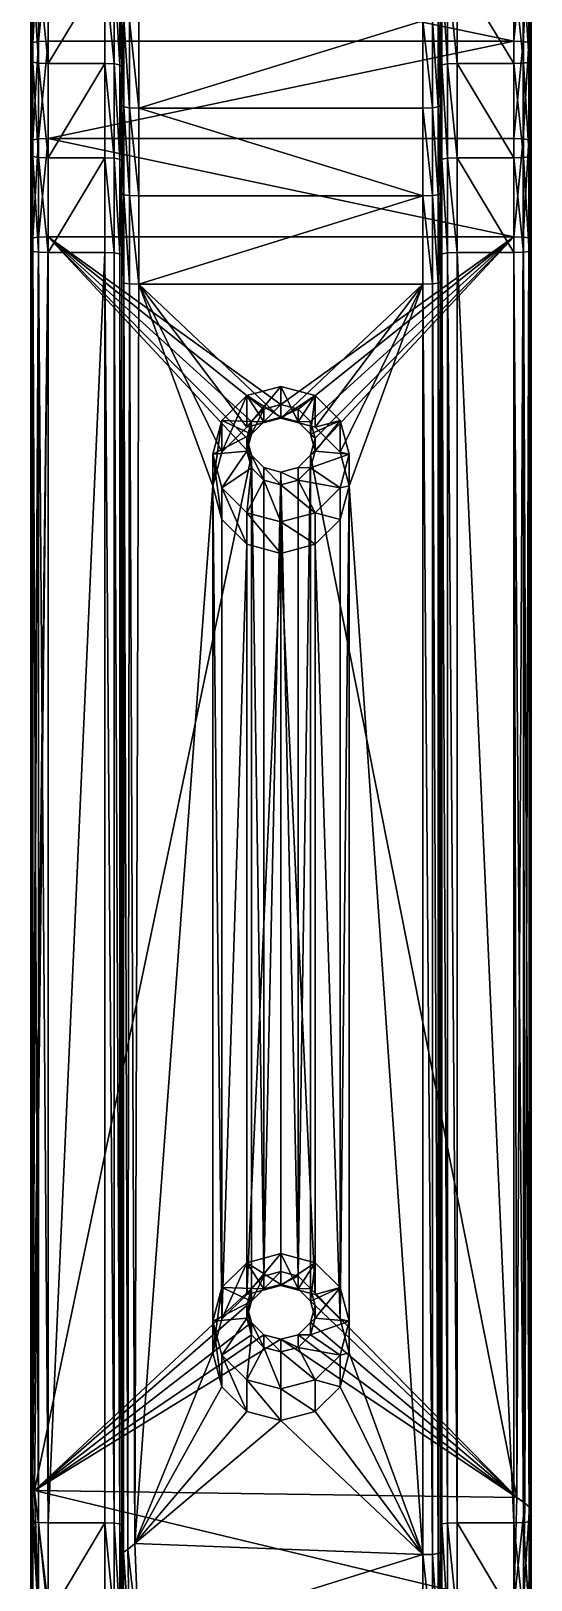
# Model space of a CAD drawing. Header units: metres. Extents: x -565 to 1231, y 366 to 1032.
# Drawn here: x 1186.8 to 1230.9, y 649.2 to 785.4 of the extents above; entities that cross this region are included whole.
import ezdxf

# ---------------------------------------------------------------- set-up
doc = ezdxf.new("R2010")
doc.units = ezdxf.units.M

msp = doc.modelspace()

# ---------------------------------------------------------------- linework, layer by layer
for points in [[(1187.01, 792.91, 352.84), (1186.85, 792.73, 352.03), (1186.85, 784.23, 353.86)], [(1186.85, 784.23, 353.86), (1187.01, 784.4, 354.68), (1187.01, 792.91, 352.84)], [(1187.51, 793.02, 353.33), (1187.01, 792.91, 352.84), (1187.01, 784.4, 354.68)], [(1187.01, 784.4, 354.68), (1187.51, 784.49, 355.17), (1187.51, 793.02, 353.33)], [(1188.34, 793.06, 353.49), (1187.51, 793.02, 353.33), (1187.51, 784.49, 355.17)], [(1187.51, 784.49, 355.17), (1188.34, 784.53, 355.33), (1188.34, 793.06, 353.49)], [(1188.34, 793.06, 353.49), (1188.34, 784.53, 355.33), (1229.34, 784.53, 355.33)], [(1188.34, 793.06, 353.49), (1229.34, 784.53, 355.33), (1229.34, 793.06, 353.49)], [(1230.17, 793.02, 353.33), (1229.34, 793.06, 353.49), (1229.34, 784.53, 355.33)], [(1229.34, 784.53, 355.33), (1230.17, 784.49, 355.17), (1230.17, 793.02, 353.33)], [(1230.67, 792.91, 352.84), (1230.17, 793.02, 353.33), (1230.17, 784.49, 355.17)], [(1230.17, 784.49, 355.17), (1230.67, 784.4, 354.68), (1230.67, 792.91, 352.84)], [(1230.83, 792.73, 352.03), (1230.67, 792.91, 352.84), (1230.67, 784.4, 354.68)], [(1186.85, 792.73, 352.03), (1186.83, 791.13, 345.21), (1186.83, 782.86, 347)], [(1186.85, 784.23, 353.86), (1186.85, 792.73, 352.03), (1186.83, 782.86, 347)], [(1230.67, 784.4, 354.68), (1230.83, 784.23, 353.86), (1230.83, 792.73, 352.03)], [(1230.85, 782.86, 347), (1230.85, 791.13, 345.21), (1230.83, 792.73, 352.03)], [(1230.85, 782.86, 347), (1230.83, 792.73, 352.03), (1230.83, 784.23, 353.86)], [(1187, 782.69, 346.18), (1186.83, 782.86, 347), (1186.83, 791.13, 345.21)], [(1186.83, 791.13, 345.21), (1187, 790.95, 344.4), (1187, 782.69, 346.18)], [(1187.51, 782.59, 345.69), (1187, 782.69, 346.18), (1187, 790.95, 344.4)], [(1187, 790.95, 344.4), (1187.51, 790.84, 343.91), (1187.51, 782.59, 345.69)], [(1188.34, 782.56, 345.53), (1187.51, 782.59, 345.69), (1187.51, 790.84, 343.91)], [(1187.51, 790.84, 343.91), (1188.34, 790.81, 343.75), (1188.34, 782.56, 345.53)], [(1188.34, 782.56, 345.53), (1188.34, 790.81, 343.75), (1193.34, 790.81, 343.75)], [(1188.34, 782.56, 345.53), (1193.34, 790.81, 343.75), (1193.34, 782.56, 345.53)], [(1193.34, 790.81, 343.75), (1194.17, 790.77, 343.59), (1194.17, 782.53, 345.36)], [(1194.17, 782.53, 345.36), (1193.34, 782.56, 345.53), (1193.34, 790.81, 343.75)], [(1194.17, 790.77, 343.59), (1194.67, 790.66, 343.1), (1194.67, 782.43, 344.87)], [(1194.67, 782.43, 344.87), (1194.17, 782.53, 345.36), (1194.17, 790.77, 343.59)], [(1194.67, 790.66, 343.1), (1194.84, 790.48, 342.29), (1194.84, 782.27, 344.06)], [(1194.84, 782.27, 344.06), (1194.67, 782.43, 344.87), (1194.67, 790.66, 343.1)], [(1222.84, 790.48, 342.29), (1223.01, 790.66, 343.1), (1223.01, 782.43, 344.87)], [(1222.84, 790.48, 342.29), (1222.84, 782.27, 344.06), (1222.84, 778.93, 327.39)], [(1222.84, 790.48, 342.29), (1222.84, 778.93, 327.39), (1222.84, 786.64, 325.73)], [(1223.01, 782.43, 344.87), (1222.84, 782.27, 344.06), (1222.84, 790.48, 342.29)], [(1223.01, 790.66, 343.1), (1223.51, 790.77, 343.59), (1223.51, 782.53, 345.36)], [(1223.51, 782.53, 345.36), (1223.01, 782.43, 344.87), (1223.01, 790.66, 343.1)], [(1223.51, 790.77, 343.59), (1224.34, 790.81, 343.75), (1224.34, 782.56, 345.53)], [(1224.34, 782.56, 345.53), (1223.51, 782.53, 345.36), (1223.51, 790.77, 343.59)], [(1224.34, 790.81, 343.75), (1229.34, 790.81, 343.75), (1229.34, 782.56, 345.53)], [(1224.34, 790.81, 343.75), (1229.34, 782.56, 345.53), (1224.34, 782.56, 345.53)], [(1229.34, 790.81, 343.75), (1230.18, 790.84, 343.91), (1230.18, 782.59, 345.69)], [(1230.18, 782.59, 345.69), (1229.34, 782.56, 345.53), (1229.34, 790.81, 343.75)], [(1230.18, 790.84, 343.91), (1230.68, 790.95, 344.4), (1230.68, 782.69, 346.18)], [(1230.68, 782.69, 346.18), (1230.18, 782.59, 345.69), (1230.18, 790.84, 343.91)], [(1230.68, 790.95, 344.4), (1230.85, 791.13, 345.21), (1230.85, 782.86, 347)], [(1230.85, 782.86, 347), (1230.68, 782.69, 346.18), (1230.68, 790.95, 344.4)], [(1194.84, 786.64, 325.73), (1195.01, 786.45, 324.91), (1195.01, 778.76, 326.57)], [(1195.01, 778.76, 326.57), (1194.84, 778.93, 327.39), (1194.84, 786.64, 325.73)], [(1195.01, 786.45, 324.91), (1195.51, 786.35, 324.43), (1195.51, 778.66, 326.08)], [(1195.51, 778.66, 326.08), (1195.01, 778.76, 326.57), (1195.01, 786.45, 324.91)], [(1195.51, 786.35, 324.43), (1196.34, 786.31, 324.26), (1196.34, 778.63, 325.92)], [(1196.34, 778.63, 325.92), (1195.51, 778.66, 326.08), (1195.51, 786.35, 324.43)], [(1196.34, 778.63, 325.92), (1196.34, 786.31, 324.26), (1221.34, 786.31, 324.26)], [(1196.34, 778.63, 325.92), (1221.34, 786.31, 324.26), (1221.34, 778.63, 325.92)], [(1221.34, 786.31, 324.26), (1222.17, 786.35, 324.43), (1222.17, 778.66, 326.08)], [(1222.17, 778.66, 326.08), (1221.34, 778.63, 325.92), (1221.34, 786.31, 324.26)], [(1222.17, 786.35, 324.43), (1222.67, 786.45, 324.91), (1222.67, 778.76, 326.57)], [(1222.67, 778.76, 326.57), (1222.17, 778.66, 326.08), (1222.17, 786.35, 324.43)], [(1222.67, 786.45, 324.91), (1222.84, 786.64, 325.73), (1222.84, 778.93, 327.39)], [(1222.84, 778.93, 327.39), (1222.67, 778.76, 326.57), (1222.67, 786.45, 324.91)], [(1186.85, 784.23, 353.86), (1186.83, 782.86, 347), (1186.83, 774.52, 348.54)], [(1186.85, 775.69, 355.44), (1186.85, 784.23, 353.86), (1186.83, 774.52, 348.54)], [(1187.01, 784.4, 354.68), (1186.85, 784.23, 353.86), (1186.85, 775.69, 355.44)], [(1186.85, 775.69, 355.44), (1187.01, 775.84, 356.27), (1187.01, 784.4, 354.68)], [(1187.51, 784.49, 355.17), (1187.01, 784.4, 354.68), (1187.01, 775.84, 356.27)], [(1187.01, 775.84, 356.27), (1187.51, 775.92, 356.76), (1187.51, 784.49, 355.17)], [(1188.34, 784.53, 355.33), (1187.51, 784.49, 355.17), (1187.51, 775.92, 356.76)], [(1187.51, 775.92, 356.76), (1188.34, 775.95, 356.92), (1188.34, 784.53, 355.33)], [(1188.34, 775.95, 356.92), (1229.34, 775.95, 356.92), (1229.34, 784.53, 355.33)], [(1188.34, 784.53, 355.33), (1188.34, 775.95, 356.92), (1229.34, 784.53, 355.33)], [(1230.17, 784.49, 355.17), (1229.34, 784.53, 355.33), (1229.34, 775.95, 356.92)], [(1229.34, 775.95, 356.92), (1230.17, 775.92, 356.76), (1230.17, 784.49, 355.17)], [(1230.67, 784.4, 354.68), (1230.17, 784.49, 355.17), (1230.17, 775.92, 356.76)], [(1230.17, 775.92, 356.76), (1230.67, 775.84, 356.27), (1230.67, 784.4, 354.68)], [(1230.83, 784.23, 353.86), (1230.67, 784.4, 354.68), (1230.67, 775.84, 356.27)], [(1230.67, 775.84, 356.27), (1230.83, 775.69, 355.44), (1230.83, 784.23, 353.86)], [(1230.85, 774.52, 348.54), (1230.85, 782.86, 347), (1230.83, 784.23, 353.86)], [(1230.85, 774.52, 348.54), (1230.83, 784.23, 353.86), (1230.83, 775.69, 355.44)], [(1187, 774.38, 347.72), (1186.83, 774.52, 348.54), (1186.83, 782.86, 347)], [(1186.83, 782.86, 347), (1187, 782.69, 346.18), (1187, 774.38, 347.72)], [(1187.51, 774.3, 347.23), (1187, 774.38, 347.72), (1187, 782.69, 346.18)], [(1187, 782.69, 346.18), (1187.51, 782.59, 345.69), (1187.51, 774.3, 347.23)], [(1188.34, 774.27, 347.07), (1187.51, 774.3, 347.23), (1187.51, 782.59, 345.69)], [(1187.51, 782.59, 345.69), (1188.34, 782.56, 345.53), (1188.34, 774.27, 347.07)], [(1188.34, 774.27, 347.07), (1188.34, 782.56, 345.53), (1193.34, 782.56, 345.53)], [(1188.34, 774.27, 347.07), (1193.34, 782.56, 345.53), (1193.34, 774.27, 347.07)], [(1193.34, 782.56, 345.53), (1194.17, 782.53, 345.36), (1194.17, 774.24, 346.9)], [(1194.17, 774.24, 346.9), (1193.34, 774.27, 347.07), (1193.34, 782.56, 345.53)], [(1194.17, 782.53, 345.36), (1194.67, 782.43, 344.87), (1194.67, 774.16, 346.41)], [(1194.67, 774.16, 346.41), (1194.17, 774.24, 346.9), (1194.17, 782.53, 345.36)], [(1194.67, 782.43, 344.87), (1194.84, 782.27, 344.06), (1194.84, 774.02, 345.59)], [(1194.84, 774.02, 345.59), (1194.67, 774.16, 346.41), (1194.67, 782.43, 344.87)], [(1222.84, 782.27, 344.06), (1223.01, 782.43, 344.87), (1223.01, 774.16, 346.41)], [(1222.84, 782.27, 344.06), (1222.84, 774.02, 345.59), (1222.84, 771.16, 328.83)], [(1222.84, 782.27, 344.06), (1222.84, 771.16, 328.83), (1222.84, 778.93, 327.39)], [(1223.01, 774.16, 346.41), (1222.84, 774.02, 345.59), (1222.84, 782.27, 344.06)], [(1223.01, 782.43, 344.87), (1223.51, 782.53, 345.36), (1223.51, 774.24, 346.9)], [(1223.51, 774.24, 346.9), (1223.01, 774.16, 346.41), (1223.01, 782.43, 344.87)], [(1223.51, 782.53, 345.36), (1224.34, 782.56, 345.53), (1224.34, 774.27, 347.07)], [(1224.34, 774.27, 347.07), (1223.51, 774.24, 346.9), (1223.51, 782.53, 345.36)], [(1229.34, 774.27, 347.07), (1224.34, 774.27, 347.07), (1224.34, 782.56, 345.53)], [(1229.34, 782.56, 345.53), (1229.34, 774.27, 347.07), (1224.34, 782.56, 345.53)], [(1229.34, 782.56, 345.53), (1230.18, 782.59, 345.69), (1230.18, 774.3, 347.23)], [(1230.18, 774.3, 347.23), (1229.34, 774.27, 347.07), (1229.34, 782.56, 345.53)], [(1230.18, 782.59, 345.69), (1230.68, 782.69, 346.18), (1230.68, 774.38, 347.72)], [(1230.68, 774.38, 347.72), (1230.18, 774.3, 347.23), (1230.18, 782.59, 345.69)], [(1230.68, 782.69, 346.18), (1230.85, 782.86, 347), (1230.85, 774.52, 348.54)], [(1230.85, 774.52, 348.54), (1230.68, 774.38, 347.72), (1230.68, 782.69, 346.18)], [(1194.84, 778.93, 327.39), (1195.01, 778.76, 326.57), (1195.01, 771.02, 328.01)], [(1195.01, 771.02, 328.01), (1194.84, 771.16, 328.83), (1194.84, 778.93, 327.39)], [(1195.01, 778.76, 326.57), (1195.51, 778.66, 326.08), (1195.51, 770.94, 327.51)], [(1195.51, 770.94, 327.51), (1195.01, 771.02, 328.01), (1195.01, 778.76, 326.57)], [(1195.51, 778.66, 326.08), (1196.34, 778.63, 325.92), (1196.34, 770.91, 327.35)], [(1196.34, 770.91, 327.35), (1195.51, 770.94, 327.51), (1195.51, 778.66, 326.08)], [(1196.34, 778.63, 325.92), (1221.34, 778.63, 325.92), (1221.34, 770.91, 327.35)], [(1196.34, 770.91, 327.35), (1196.34, 778.63, 325.92), (1221.34, 770.91, 327.35)], [(1221.34, 778.63, 325.92), (1222.17, 778.66, 326.08), (1222.17, 770.94, 327.51)], [(1222.17, 770.94, 327.51), (1221.34, 770.91, 327.35), (1221.34, 778.63, 325.92)], [(1222.17, 778.66, 326.08), (1222.67, 778.76, 326.57), (1222.67, 771.02, 328.01)], [(1222.67, 771.02, 328.01), (1222.17, 770.94, 327.51), (1222.17, 778.66, 326.08)], [(1222.67, 778.76, 326.57), (1222.84, 778.93, 327.39), (1222.84, 771.16, 328.83)], [(1222.84, 771.16, 328.83), (1222.67, 771.02, 328.01), (1222.67, 778.76, 326.57)], [(1186.85, 775.69, 355.44), (1186.83, 774.52, 348.54), (1186.83, 766.15, 349.84)], [(1186.85, 767.1, 356.78), (1186.85, 775.69, 355.44), (1186.83, 766.15, 349.84)], [(1187.01, 775.84, 356.27), (1186.85, 775.69, 355.44), (1186.85, 767.1, 356.78)], [(1186.85, 767.1, 356.78), (1187.01, 767.23, 357.6), (1187.01, 775.84, 356.27)], [(1187.51, 775.92, 356.76), (1187.01, 775.84, 356.27), (1187.01, 767.23, 357.6)], [(1187.01, 767.23, 357.6), (1187.51, 767.3, 358.1), (1187.51, 775.92, 356.76)], [(1188.34, 775.95, 356.92), (1187.51, 775.92, 356.76), (1187.51, 767.3, 358.1)], [(1187.51, 767.3, 358.1), (1188.34, 767.32, 358.26), (1188.34, 775.95, 356.92)], [(1188.34, 775.95, 356.92), (1188.34, 767.32, 358.26), (1229.34, 767.32, 358.26)], [(1188.34, 775.95, 356.92), (1229.34, 767.32, 358.26), (1229.34, 775.95, 356.92)], [(1230.17, 775.92, 356.76), (1229.34, 775.95, 356.92), (1229.34, 767.32, 358.26)], [(1229.34, 767.32, 358.26), (1230.17, 767.3, 358.1), (1230.17, 775.92, 356.76)], [(1230.67, 775.84, 356.27), (1230.17, 775.92, 356.76), (1230.17, 767.3, 358.1)], [(1230.17, 767.3, 358.1), (1230.67, 767.23, 357.6), (1230.67, 775.84, 356.27)], [(1230.83, 775.69, 355.44), (1230.67, 775.84, 356.27), (1230.67, 767.23, 357.6)], [(1230.67, 767.23, 357.6), (1230.83, 767.1, 356.78), (1230.83, 775.69, 355.44)], [(1230.85, 766.15, 349.84), (1230.85, 774.52, 348.54), (1230.83, 775.69, 355.44)], [(1230.85, 766.15, 349.84), (1230.83, 775.69, 355.44), (1230.83, 767.1, 356.78)], [(1187, 766.03, 349.02), (1186.83, 766.15, 349.84), (1186.83, 774.52, 348.54)], [(1186.83, 774.52, 348.54), (1187, 774.38, 347.72), (1187, 766.03, 349.02)], [(1187.51, 765.96, 348.53), (1187, 766.03, 349.02), (1187, 774.38, 347.72)], [(1187, 774.38, 347.72), (1187.51, 774.3, 347.23), (1187.51, 765.96, 348.53)], [(1188.34, 765.93, 348.36), (1187.51, 765.96, 348.53), (1187.51, 774.3, 347.23)], [(1187.51, 774.3, 347.23), (1188.34, 774.27, 347.07), (1188.34, 765.93, 348.36)], [(1188.34, 765.93, 348.36), (1188.34, 774.27, 347.07), (1193.34, 774.27, 347.07)], [(1188.34, 765.93, 348.36), (1193.34, 774.27, 347.07), (1193.34, 765.93, 348.36)], [(1193.34, 774.27, 347.07), (1194.17, 774.24, 346.9), (1194.17, 765.91, 348.2)], [(1194.17, 765.91, 348.2), (1193.34, 765.93, 348.36), (1193.34, 774.27, 347.07)], [(1194.17, 774.24, 346.9), (1194.67, 774.16, 346.41), (1194.67, 765.83, 347.7)], [(1194.67, 765.83, 347.7), (1194.17, 765.91, 348.2), (1194.17, 774.24, 346.9)], [(1194.67, 774.16, 346.41), (1194.84, 774.02, 345.59), (1194.84, 765.71, 346.88)], [(1194.84, 765.71, 346.88), (1194.67, 765.83, 347.7), (1194.67, 774.16, 346.41)], [(1222.84, 774.02, 345.59), (1223.01, 774.16, 346.41), (1223.01, 765.83, 347.7)], [(1222.84, 774.02, 345.59), (1222.84, 765.71, 346.88), (1222.84, 763.37, 330.04)], [(1222.84, 774.02, 345.59), (1222.84, 763.37, 330.04), (1222.84, 771.16, 328.83)], [(1223.01, 765.83, 347.7), (1222.84, 765.71, 346.88), (1222.84, 774.02, 345.59)], [(1223.01, 774.16, 346.41), (1223.51, 774.24, 346.9), (1223.51, 765.91, 348.2)], [(1223.51, 765.91, 348.2), (1223.01, 765.83, 347.7), (1223.01, 774.16, 346.41)], [(1223.51, 774.24, 346.9), (1224.34, 774.27, 347.07), (1224.34, 765.93, 348.36)], [(1224.34, 765.93, 348.36), (1223.51, 765.91, 348.2), (1223.51, 774.24, 346.9)], [(1229.34, 765.93, 348.36), (1224.34, 765.93, 348.36), (1224.34, 774.27, 347.07)], [(1229.34, 774.27, 347.07), (1229.34, 765.93, 348.36), (1224.34, 774.27, 347.07)], [(1229.34, 774.27, 347.07), (1230.18, 774.3, 347.23), (1230.18, 765.96, 348.53)], [(1230.18, 765.96, 348.53), (1229.34, 765.93, 348.36), (1229.34, 774.27, 347.07)], [(1230.18, 774.3, 347.23), (1230.68, 774.38, 347.72), (1230.68, 766.03, 349.02)], [(1230.68, 766.03, 349.02), (1230.18, 765.96, 348.53), (1230.18, 774.3, 347.23)], [(1230.68, 774.38, 347.72), (1230.85, 774.52, 348.54), (1230.85, 766.15, 349.84)], [(1230.85, 766.15, 349.84), (1230.68, 766.03, 349.02), (1230.68, 774.38, 347.72)], [(1194.84, 771.16, 328.83), (1195.01, 771.02, 328.01), (1195.01, 763.25, 329.21)], [(1195.01, 763.25, 329.21), (1194.84, 763.37, 330.04), (1194.84, 771.16, 328.83)], [(1195.01, 771.02, 328.01), (1195.51, 770.94, 327.51), (1195.51, 763.17, 328.72)], [(1195.51, 763.17, 328.72), (1195.01, 763.25, 329.21), (1195.01, 771.02, 328.01)], [(1222.17, 770.94, 327.51), (1222.67, 771.02, 328.01), (1222.67, 763.25, 329.21)], [(1222.67, 771.02, 328.01), (1222.84, 771.16, 328.83), (1222.84, 763.37, 330.04)], [(1222.84, 763.37, 330.04), (1222.67, 763.25, 329.21), (1222.67, 771.02, 328.01)], [(1195.51, 770.94, 327.51), (1196.34, 770.91, 327.35), (1196.34, 763.15, 328.56)], [(1196.34, 763.15, 328.56), (1195.51, 763.17, 328.72), (1195.51, 770.94, 327.51)], [(1196.34, 763.15, 328.56), (1196.34, 770.91, 327.35), (1221.34, 770.91, 327.35)], [(1196.34, 763.15, 328.56), (1221.34, 770.91, 327.35), (1221.34, 763.15, 328.56)], [(1221.34, 770.91, 327.35), (1222.17, 770.94, 327.51), (1222.17, 763.17, 328.72)], [(1222.17, 763.17, 328.72), (1221.34, 763.15, 328.56), (1221.34, 770.91, 327.35)], [(1222.67, 763.25, 329.21), (1222.17, 763.17, 328.72), (1222.17, 770.94, 327.51)], [(1186.85, 767.1, 356.78), (1186.83, 766.15, 349.84), (1186.83, 654.42, 365.55)], [(1186.85, 655.42, 372.48), (1186.85, 767.1, 356.78), (1186.83, 654.42, 365.55)], [(1187.01, 767.23, 357.6), (1186.85, 767.1, 356.78), (1186.85, 655.42, 372.48)], [(1186.85, 655.42, 372.48), (1186.88, 655.69, 373.28), (1187.01, 767.23, 357.6)], [(1187.51, 767.3, 358.1), (1187.01, 767.23, 357.6), (1186.88, 655.69, 373.28)], [(1186.88, 655.69, 373.28), (1186.98, 656.24, 373.71), (1187.51, 767.3, 358.1)], [(1188.34, 767.32, 358.26), (1187.51, 767.3, 358.1), (1186.98, 656.24, 373.71)], [(1186.98, 656.24, 373.71), (1187.15, 657.07, 373.76), (1188.34, 767.32, 358.26)], [(1188.34, 767.32, 358.26), (1187.15, 657.07, 373.76), (1206.24, 748.11, 360.96)], [(1188.34, 767.32, 358.26), (1206.24, 748.11, 360.96), (1205.84, 749.6, 360.75)], [(1188.34, 767.32, 358.26), (1205.84, 749.6, 360.75), (1206.24, 751.08, 360.55)], [(1188.34, 767.32, 358.26), (1206.24, 751.08, 360.55), (1207.34, 752.17, 360.39)], [(1188.34, 767.32, 358.26), (1207.34, 752.17, 360.39), (1208.84, 752.57, 360.34)], [(1188.34, 767.32, 358.26), (1208.84, 752.57, 360.34), (1229.34, 767.32, 358.26)], [(1208.84, 752.57, 360.34), (1210.34, 752.17, 360.39), (1229.34, 767.32, 358.26)], [(1210.34, 752.17, 360.39), (1211.44, 751.08, 360.55), (1229.34, 767.32, 358.26)], [(1211.44, 748.11, 360.96), (1229.6, 656.45, 373.85), (1229.34, 767.32, 358.26)], [(1211.84, 749.6, 360.75), (1211.44, 748.11, 360.96), (1229.34, 767.32, 358.26)], [(1211.44, 751.08, 360.55), (1211.84, 749.6, 360.75), (1229.34, 767.32, 358.26)], [(1230.17, 767.3, 358.1), (1229.34, 767.32, 358.26), (1229.6, 656.45, 373.85)], [(1229.6, 656.45, 373.85), (1230.29, 655.97, 373.75), (1230.17, 767.3, 358.1)], [(1230.67, 767.23, 357.6), (1230.17, 767.3, 358.1), (1230.29, 655.97, 373.75)], [(1230.29, 655.97, 373.75), (1230.7, 655.62, 373.29), (1230.67, 767.23, 357.6)], [(1230.83, 767.1, 356.78), (1230.67, 767.23, 357.6), (1230.7, 655.62, 373.29)], [(1230.7, 655.62, 373.29), (1230.83, 655.42, 372.48), (1230.83, 767.1, 356.78)], [(1230.85, 654.42, 365.55), (1230.85, 766.15, 349.84), (1230.83, 767.1, 356.78)], [(1230.85, 654.42, 365.55), (1230.83, 767.1, 356.78), (1230.83, 655.42, 372.48)], [(1187, 654.31, 364.72), (1186.83, 654.42, 365.55), (1186.83, 766.15, 349.84)], [(1186.83, 766.15, 349.84), (1187, 766.03, 349.02), (1187, 654.31, 364.72)], [(1187.51, 654.25, 364.22), (1187, 654.31, 364.72), (1187, 766.03, 349.02)], [(1187, 766.03, 349.02), (1187.51, 765.96, 348.53), (1187.51, 654.25, 364.22)], [(1188.34, 654.23, 364.06), (1187.51, 654.25, 364.22), (1187.51, 765.96, 348.53)], [(1187.51, 765.96, 348.53), (1188.34, 765.93, 348.36), (1188.34, 654.23, 364.06)], [(1188.34, 654.23, 364.06), (1188.34, 765.93, 348.36), (1193.34, 765.93, 348.36)], [(1188.34, 654.23, 364.06), (1193.34, 765.93, 348.36), (1193.34, 654.23, 364.06)], [(1193.34, 765.93, 348.36), (1194.17, 765.91, 348.2), (1194.17, 654.2, 363.89)], [(1194.17, 654.2, 363.89), (1193.34, 654.23, 364.06), (1193.34, 765.93, 348.36)], [(1194.17, 765.91, 348.2), (1194.67, 765.83, 347.7), (1194.67, 654.14, 363.4)], [(1194.67, 654.14, 363.4), (1194.17, 654.2, 363.89), (1194.17, 765.91, 348.2)], [(1194.67, 765.83, 347.7), (1194.84, 765.71, 346.88), (1194.84, 654.03, 362.57)], [(1194.84, 654.03, 362.57), (1194.67, 654.14, 363.4), (1194.67, 765.83, 347.7)], [(1222.84, 765.71, 346.88), (1223.01, 765.83, 347.7), (1223.01, 654.14, 363.4)], [(1222.84, 765.71, 346.88), (1222.84, 654.03, 362.57), (1222.84, 651.64, 345.74)], [(1222.84, 765.71, 346.88), (1222.84, 651.64, 345.74), (1222.84, 763.37, 330.04)], [(1223.01, 654.14, 363.4), (1222.84, 654.03, 362.57), (1222.84, 765.71, 346.88)], [(1223.01, 765.83, 347.7), (1223.51, 765.91, 348.2), (1223.51, 654.2, 363.89)], [(1223.51, 654.2, 363.89), (1223.01, 654.14, 363.4), (1223.01, 765.83, 347.7)], [(1223.51, 765.91, 348.2), (1224.34, 765.93, 348.36), (1224.34, 654.23, 364.06)], [(1224.34, 654.23, 364.06), (1223.51, 654.2, 363.89), (1223.51, 765.91, 348.2)], [(1229.34, 654.23, 364.06), (1224.34, 654.23, 364.06), (1224.34, 765.93, 348.36)], [(1229.34, 765.93, 348.36), (1229.34, 654.23, 364.06), (1224.34, 765.93, 348.36)], [(1229.34, 765.93, 348.36), (1230.18, 765.96, 348.53), (1230.18, 654.25, 364.22)], [(1230.18, 654.25, 364.22), (1229.34, 654.23, 364.06), (1229.34, 765.93, 348.36)], [(1230.18, 765.96, 348.53), (1230.68, 766.03, 349.02), (1230.68, 654.31, 364.72)], [(1230.68, 654.31, 364.72), (1230.18, 654.25, 364.22), (1230.18, 765.96, 348.53)], [(1230.68, 766.03, 349.02), (1230.85, 766.15, 349.84), (1230.85, 654.42, 365.55)], [(1230.85, 654.42, 365.55), (1230.68, 654.31, 364.72), (1230.68, 766.03, 349.02)], [(1194.84, 763.37, 330.04), (1195.01, 763.25, 329.21), (1194.97, 651.64, 344.9)], [(1194.97, 651.64, 344.9), (1194.84, 651.64, 345.74), (1194.84, 763.37, 330.04)], [(1195.35, 651.89, 344.36), (1194.97, 651.64, 344.9), (1195.01, 763.25, 329.21)], [(1195.01, 763.25, 329.21), (1195.51, 763.17, 328.72), (1195.35, 651.89, 344.36)], [(1195.98, 652.4, 344.12), (1195.35, 651.89, 344.36), (1195.51, 763.17, 328.72)], [(1195.51, 763.17, 328.72), (1196.34, 763.15, 328.56), (1195.98, 652.4, 344.12)], [(1195.98, 652.4, 344.12), (1196.34, 763.15, 328.56), (1202.84, 745.42, 331.05)], [(1196.34, 763.15, 328.56), (1221.34, 763.15, 328.56), (1208.84, 751.36, 330.21)], [(1196.34, 763.15, 328.56), (1208.84, 751.36, 330.21), (1205.84, 750.57, 330.32)], [(1196.34, 763.15, 328.56), (1205.84, 750.57, 330.32), (1203.64, 748.39, 330.63)], [(1196.34, 763.15, 328.56), (1203.64, 748.39, 330.63), (1202.84, 745.42, 331.05)], [(1221.34, 763.15, 328.56), (1211.84, 750.57, 330.32), (1208.84, 751.36, 330.21)], [(1221.34, 763.15, 328.56), (1214.04, 748.39, 330.63), (1211.84, 750.57, 330.32)], [(1221.34, 763.15, 328.56), (1214.84, 745.42, 331.05), (1214.04, 748.39, 330.63)], [(1221.34, 763.15, 328.56), (1221.34, 651.44, 344.25), (1214.84, 745.42, 331.05)], [(1221.34, 763.15, 328.56), (1222.17, 763.17, 328.72), (1222.17, 651.46, 344.42)], [(1222.17, 651.46, 344.42), (1221.34, 651.44, 344.25), (1221.34, 763.15, 328.56)], [(1222.17, 763.17, 328.72), (1222.67, 763.25, 329.21), (1222.67, 651.53, 344.92)], [(1222.67, 651.53, 344.92), (1222.17, 651.46, 344.42), (1222.17, 763.17, 328.72)], [(1222.67, 763.25, 329.21), (1222.84, 763.37, 330.04), (1222.84, 651.64, 345.74)], [(1222.84, 651.64, 345.74), (1222.67, 651.53, 344.92), (1222.67, 763.25, 329.21)], [(1205.84, 753.35, 350.13), (1203.64, 751.17, 350.43), (1203.64, 748.39, 330.63)], [(1203.64, 748.39, 330.63), (1205.84, 750.57, 330.32), (1205.84, 753.35, 350.13)], [(1203.64, 751.17, 350.43), (1205.84, 753.35, 350.13), (1207.34, 751.06, 352.47)], [(1205.84, 750.57, 330.32), (1208.84, 751.36, 330.21), (1208.84, 754.15, 350.02)], [(1208.84, 754.15, 350.02), (1205.84, 753.35, 350.13), (1205.84, 750.57, 330.32)], [(1205.84, 753.35, 350.13), (1208.84, 754.15, 350.02), (1208.84, 751.45, 352.41)], [(1208.84, 751.45, 352.41), (1207.34, 751.06, 352.47), (1205.84, 753.35, 350.13)], [(1211.84, 753.35, 350.13), (1208.84, 754.15, 350.02), (1208.84, 751.36, 330.21)], [(1210.34, 751.06, 352.47), (1208.84, 751.45, 352.41), (1208.84, 754.15, 350.02)], [(1208.84, 754.15, 350.02), (1211.84, 753.35, 350.13), (1210.34, 751.06, 352.47)], [(1208.84, 751.36, 330.21), (1211.84, 750.57, 330.32), (1211.84, 753.35, 350.13)], [(1211.44, 749.97, 352.62), (1210.34, 751.06, 352.47), (1211.84, 753.35, 350.13)], [(1211.84, 753.35, 350.13), (1214.04, 751.17, 350.43), (1211.44, 749.97, 352.62)], [(1214.04, 751.17, 350.43), (1211.84, 753.35, 350.13), (1211.84, 750.57, 330.32)], [(1207.34, 752.17, 360.39), (1206.24, 751.08, 360.55), (1206.24, 749.97, 352.62)], [(1206.24, 749.97, 352.62), (1207.34, 751.06, 352.47), (1207.34, 752.17, 360.39)], [(1207.34, 751.06, 352.47), (1208.84, 751.45, 352.41), (1208.84, 752.57, 360.34)], [(1208.84, 752.57, 360.34), (1207.34, 752.17, 360.39), (1207.34, 751.06, 352.47)], [(1210.34, 752.17, 360.39), (1208.84, 752.57, 360.34), (1208.84, 751.45, 352.41)], [(1208.84, 751.45, 352.41), (1210.34, 751.06, 352.47), (1210.34, 752.17, 360.39)], [(1211.44, 751.08, 360.55), (1210.34, 752.17, 360.39), (1210.34, 751.06, 352.47)], [(1202.84, 745.42, 331.05), (1203.64, 748.39, 330.63), (1203.64, 751.17, 350.43)], [(1203.64, 751.17, 350.43), (1202.84, 748.2, 350.85), (1202.84, 745.42, 331.05)], [(1202.84, 748.2, 350.85), (1203.64, 751.17, 350.43), (1206.24, 749.97, 352.62)], [(1207.34, 751.06, 352.47), (1206.24, 749.97, 352.62), (1203.64, 751.17, 350.43)], [(1205.84, 748.48, 352.83), (1206.24, 749.97, 352.62), (1206.24, 751.08, 360.55)], [(1206.24, 751.08, 360.55), (1205.84, 749.6, 360.75), (1205.84, 748.48, 352.83)], [(1210.34, 751.06, 352.47), (1211.44, 749.97, 352.62), (1211.44, 751.08, 360.55)], [(1211.84, 748.48, 352.83), (1211.44, 749.97, 352.62), (1214.04, 751.17, 350.43)], [(1211.84, 749.6, 360.75), (1211.44, 751.08, 360.55), (1211.44, 749.97, 352.62)], [(1211.84, 750.57, 330.32), (1214.04, 748.39, 330.63), (1214.04, 751.17, 350.43)], [(1214.04, 751.17, 350.43), (1214.84, 748.2, 350.85), (1211.84, 748.48, 352.83)], [(1214.84, 748.2, 350.85), (1214.04, 751.17, 350.43), (1214.04, 748.39, 330.63)], [(1206.24, 749.97, 352.62), (1205.84, 748.48, 352.83), (1202.84, 748.2, 350.85)], [(1205.84, 749.6, 360.75), (1206.24, 748.11, 360.96), (1206.24, 747, 353.04)], [(1206.24, 747, 353.04), (1205.84, 748.48, 352.83), (1205.84, 749.6, 360.75)], [(1211.44, 749.97, 352.62), (1211.84, 748.48, 352.83), (1211.84, 749.6, 360.75)], [(1211.44, 748.11, 360.96), (1211.84, 749.6, 360.75), (1211.84, 748.48, 352.83)], [(1206.24, 748.11, 360.96), (1187.15, 657.07, 373.76), (1206.24, 674.83, 371.26)], [(1203.64, 745.23, 351.27), (1202.84, 748.2, 350.85), (1205.84, 748.48, 352.83)], [(1202.84, 748.2, 350.85), (1203.64, 745.23, 351.27), (1203.64, 742.45, 331.46)], [(1203.64, 742.45, 331.46), (1202.84, 745.42, 331.05), (1202.84, 748.2, 350.85)], [(1205.84, 748.48, 352.83), (1206.24, 747, 353.04), (1203.64, 745.23, 351.27)], [(1207.34, 745.91, 353.19), (1206.24, 747, 353.04), (1206.24, 748.11, 360.96)], [(1206.24, 748.11, 360.96), (1207.34, 747.02, 361.12), (1207.34, 745.91, 353.19)], [(1206.24, 748.11, 360.96), (1206.24, 674.83, 371.26), (1207.34, 675.92, 371.11)], [(1207.34, 747.02, 361.12), (1206.24, 748.11, 360.96), (1207.34, 675.92, 371.11)], [(1211.44, 748.11, 360.96), (1210.34, 747.02, 361.12), (1210.34, 675.92, 371.11)], [(1211.44, 748.11, 360.96), (1210.34, 675.92, 371.11), (1211.44, 674.83, 371.26)], [(1210.34, 747.02, 361.12), (1211.44, 748.11, 360.96), (1211.44, 747, 353.04)], [(1211.44, 747, 353.04), (1211.84, 748.48, 352.83), (1214.84, 748.2, 350.85)], [(1211.84, 748.48, 352.83), (1211.44, 747, 353.04), (1211.44, 748.11, 360.96)], [(1214.84, 748.2, 350.85), (1214.04, 745.23, 351.27), (1211.44, 747, 353.04)], [(1211.44, 748.11, 360.96), (1211.44, 674.83, 371.26), (1229.6, 656.45, 373.85)], [(1214.04, 748.39, 330.63), (1214.84, 745.42, 331.05), (1214.84, 748.2, 350.85)], [(1214.04, 745.23, 351.27), (1214.84, 748.2, 350.85), (1214.84, 745.42, 331.05)], [(1205.84, 743.06, 351.58), (1203.64, 745.23, 351.27), (1206.24, 747, 353.04)], [(1206.24, 747, 353.04), (1207.34, 745.91, 353.19), (1205.84, 743.06, 351.58)], [(1207.34, 747.02, 361.12), (1208.84, 746.63, 361.17), (1208.84, 745.51, 353.25)], [(1208.84, 745.51, 353.25), (1207.34, 745.91, 353.19), (1207.34, 747.02, 361.12)], [(1208.84, 746.63, 361.17), (1207.34, 747.02, 361.12), (1207.34, 675.92, 371.11)], [(1208.84, 746.63, 361.17), (1207.34, 675.92, 371.11), (1208.84, 676.32, 371.05)], [(1210.34, 747.02, 361.12), (1208.84, 746.63, 361.17), (1210.34, 675.92, 371.11)], [(1208.84, 746.63, 361.17), (1210.34, 747.02, 361.12), (1210.34, 745.91, 353.19)], [(1208.84, 746.63, 361.17), (1208.84, 676.32, 371.05), (1210.34, 675.92, 371.11)], [(1210.34, 745.91, 353.19), (1208.84, 745.51, 353.25), (1208.84, 746.63, 361.17)], [(1211.44, 747, 353.04), (1210.34, 745.91, 353.19), (1210.34, 747.02, 361.12)], [(1210.34, 745.91, 353.19), (1211.44, 747, 353.04), (1214.04, 745.23, 351.27)], [(1202.84, 669.17, 341.76), (1195.98, 652.4, 344.12), (1202.84, 745.42, 331.05)], [(1203.64, 672.14, 341.35), (1202.84, 669.17, 341.76), (1202.84, 745.42, 331.05)], [(1203.64, 672.14, 341.35), (1202.84, 745.42, 331.05), (1203.64, 742.45, 331.46)], [(1205.84, 740.28, 331.77), (1203.64, 742.45, 331.46), (1203.64, 745.23, 351.27)], [(1203.64, 745.23, 351.27), (1205.84, 743.06, 351.58), (1205.84, 740.28, 331.77)], [(1208.84, 742.26, 351.69), (1205.84, 743.06, 351.58), (1207.34, 745.91, 353.19)], [(1207.34, 745.91, 353.19), (1208.84, 745.51, 353.25), (1208.84, 742.26, 351.69)], [(1208.84, 745.51, 353.25), (1210.34, 745.91, 353.19), (1211.84, 743.06, 351.58)], [(1211.84, 743.06, 351.58), (1208.84, 742.26, 351.69), (1208.84, 745.51, 353.25)], [(1214.04, 745.23, 351.27), (1211.84, 743.06, 351.58), (1210.34, 745.91, 353.19)], [(1211.84, 743.06, 351.58), (1214.04, 745.23, 351.27), (1214.04, 742.45, 331.46)], [(1214.04, 742.45, 331.46), (1214.84, 745.42, 331.05), (1214.04, 672.14, 341.35)], [(1214.84, 669.17, 341.76), (1214.04, 672.14, 341.35), (1214.84, 745.42, 331.05)], [(1214.84, 745.42, 331.05), (1214.04, 742.45, 331.46), (1214.04, 745.23, 351.27)], [(1221.34, 651.44, 344.25), (1214.84, 669.17, 341.76), (1214.84, 745.42, 331.05)], [(1203.64, 672.14, 341.35), (1203.64, 742.45, 331.46), (1205.84, 740.28, 331.77)], [(1205.84, 743.06, 351.58), (1208.84, 742.26, 351.69), (1208.84, 739.48, 331.88)], [(1208.84, 739.48, 331.88), (1205.84, 740.28, 331.77), (1205.84, 743.06, 351.58)], [(1208.84, 742.26, 351.69), (1211.84, 743.06, 351.58), (1211.84, 740.28, 331.77)], [(1214.04, 742.45, 331.46), (1211.84, 740.28, 331.77), (1211.84, 743.06, 351.58)], [(1211.84, 740.28, 331.77), (1214.04, 742.45, 331.46), (1214.04, 672.14, 341.35)], [(1211.84, 740.28, 331.77), (1208.84, 739.48, 331.88), (1208.84, 742.26, 351.69)], [(1205.84, 674.32, 341.04), (1203.64, 672.14, 341.35), (1205.84, 740.28, 331.77)], [(1205.84, 674.32, 341.04), (1205.84, 740.28, 331.77), (1208.84, 739.48, 331.88)], [(1211.84, 740.28, 331.77), (1211.84, 674.32, 341.04), (1208.84, 739.48, 331.88)], [(1211.84, 740.28, 331.77), (1214.04, 672.14, 341.35), (1211.84, 674.32, 341.04)], [(1208.84, 675.11, 340.93), (1205.84, 674.32, 341.04), (1208.84, 739.48, 331.88)], [(1211.84, 674.32, 341.04), (1208.84, 675.11, 340.93), (1208.84, 739.48, 331.88)], [(1205.84, 677.1, 360.85), (1203.64, 674.93, 361.15), (1203.64, 672.14, 341.35)], [(1203.64, 672.14, 341.35), (1205.84, 674.32, 341.04), (1205.84, 677.1, 360.85)], [(1203.64, 674.93, 361.15), (1205.84, 677.1, 360.85), (1207.34, 674.81, 363.19)], [(1205.84, 674.32, 341.04), (1208.84, 675.11, 340.93), (1208.84, 677.9, 360.73)], [(1208.84, 677.9, 360.73), (1205.84, 677.1, 360.85), (1205.84, 674.32, 341.04)], [(1205.84, 677.1, 360.85), (1208.84, 677.9, 360.73), (1208.84, 675.2, 363.13)], [(1208.84, 675.2, 363.13), (1207.34, 674.81, 363.19), (1205.84, 677.1, 360.85)], [(1211.84, 677.1, 360.85), (1208.84, 677.9, 360.73), (1208.84, 675.11, 340.93)], [(1210.34, 674.81, 363.19), (1208.84, 675.2, 363.13), (1208.84, 677.9, 360.73)], [(1208.84, 677.9, 360.73), (1211.84, 677.1, 360.85), (1210.34, 674.81, 363.19)], [(1208.84, 675.11, 340.93), (1211.84, 674.32, 341.04), (1211.84, 677.1, 360.85)], [(1211.44, 673.72, 363.34), (1210.34, 674.81, 363.19), (1211.84, 677.1, 360.85)], [(1211.84, 677.1, 360.85), (1214.04, 674.93, 361.15), (1211.44, 673.72, 363.34)], [(1214.04, 674.93, 361.15), (1211.84, 677.1, 360.85), (1211.84, 674.32, 341.04)], [(1207.34, 675.92, 371.11), (1206.24, 674.83, 371.26), (1206.24, 673.72, 363.34)], [(1206.24, 673.72, 363.34), (1207.34, 674.81, 363.19), (1207.34, 675.92, 371.11)], [(1207.34, 674.81, 363.19), (1208.84, 675.2, 363.13), (1208.84, 676.32, 371.05)], [(1208.84, 676.32, 371.05), (1207.34, 675.92, 371.11), (1207.34, 674.81, 363.19)], [(1210.34, 675.92, 371.11), (1208.84, 676.32, 371.05), (1208.84, 675.2, 363.13)], [(1208.84, 675.2, 363.13), (1210.34, 674.81, 363.19), (1210.34, 675.92, 371.11)], [(1211.44, 674.83, 371.26), (1210.34, 675.92, 371.11), (1210.34, 674.81, 363.19)], [(1187.15, 657.07, 373.76), (1205.84, 673.35, 371.47), (1206.24, 674.83, 371.26)], [(1202.84, 669.17, 341.76), (1203.64, 672.14, 341.35), (1203.64, 674.93, 361.15)], [(1203.64, 674.93, 361.15), (1202.84, 671.95, 361.57), (1202.84, 669.17, 341.76)], [(1202.84, 671.95, 361.57), (1203.64, 674.93, 361.15), (1206.24, 673.72, 363.34)], [(1207.34, 674.81, 363.19), (1206.24, 673.72, 363.34), (1203.64, 674.93, 361.15)], [(1205.84, 672.23, 363.55), (1206.24, 673.72, 363.34), (1206.24, 674.83, 371.26)], [(1206.24, 674.83, 371.26), (1205.84, 673.35, 371.47), (1205.84, 672.23, 363.55)], [(1210.34, 674.81, 363.19), (1211.44, 673.72, 363.34), (1211.44, 674.83, 371.26)], [(1211.84, 672.23, 363.55), (1211.44, 673.72, 363.34), (1214.04, 674.93, 361.15)], [(1211.84, 673.35, 371.47), (1211.44, 674.83, 371.26), (1211.44, 673.72, 363.34)], [(1211.44, 674.83, 371.26), (1211.84, 673.35, 371.47), (1229.6, 656.45, 373.85)], [(1211.84, 674.32, 341.04), (1214.04, 672.14, 341.35), (1214.04, 674.93, 361.15)], [(1214.04, 674.93, 361.15), (1214.84, 671.95, 361.57), (1211.84, 672.23, 363.55)], [(1214.84, 671.95, 361.57), (1214.04, 674.93, 361.15), (1214.04, 672.14, 341.35)], [(1187.15, 657.07, 373.76), (1206.24, 671.86, 371.68), (1205.84, 673.35, 371.47)], [(1206.24, 673.72, 363.34), (1205.84, 672.23, 363.55), (1202.84, 671.95, 361.57)], [(1205.84, 673.35, 371.47), (1206.24, 671.86, 371.68), (1206.24, 670.75, 363.76)], [(1206.24, 670.75, 363.76), (1205.84, 672.23, 363.55), (1205.84, 673.35, 371.47)], [(1211.44, 673.72, 363.34), (1211.84, 672.23, 363.55), (1211.84, 673.35, 371.47)], [(1211.44, 671.86, 371.68), (1211.84, 673.35, 371.47), (1211.84, 672.23, 363.55)], [(1211.84, 673.35, 371.47), (1211.44, 671.86, 371.68), (1229.6, 656.45, 373.85)], [(1187.15, 657.07, 373.76), (1207.34, 670.77, 371.83), (1206.24, 671.86, 371.68)], [(1203.64, 668.98, 361.99), (1202.84, 671.95, 361.57), (1205.84, 672.23, 363.55)], [(1202.84, 671.95, 361.57), (1203.64, 668.98, 361.99), (1203.64, 666.2, 342.18)], [(1203.64, 666.2, 342.18), (1202.84, 669.17, 341.76), (1202.84, 671.95, 361.57)], [(1205.84, 672.23, 363.55), (1206.24, 670.75, 363.76), (1203.64, 668.98, 361.99)], [(1207.34, 669.66, 363.91), (1206.24, 670.75, 363.76), (1206.24, 671.86, 371.68)], [(1206.24, 671.86, 371.68), (1207.34, 670.77, 371.83), (1207.34, 669.66, 363.91)], [(1210.34, 670.77, 371.83), (1211.44, 671.86, 371.68), (1211.44, 670.75, 363.76)], [(1211.44, 671.86, 371.68), (1210.34, 670.77, 371.83), (1229.6, 656.45, 373.85)], [(1211.44, 670.75, 363.76), (1211.84, 672.23, 363.55), (1214.84, 671.95, 361.57)], [(1211.84, 672.23, 363.55), (1211.44, 670.75, 363.76), (1211.44, 671.86, 371.68)], [(1214.84, 671.95, 361.57), (1214.04, 668.98, 361.99), (1211.44, 670.75, 363.76)], [(1214.04, 672.14, 341.35), (1214.84, 669.17, 341.76), (1214.84, 671.95, 361.57)], [(1214.04, 668.98, 361.99), (1214.84, 671.95, 361.57), (1214.84, 669.17, 341.76)], [(1187.15, 657.07, 373.76), (1208.84, 670.37, 371.89), (1207.34, 670.77, 371.83)], [(1187.15, 657.07, 373.76), (1229.6, 656.45, 373.85), (1208.84, 670.37, 371.89)], [(1205.84, 666.81, 362.29), (1203.64, 668.98, 361.99), (1206.24, 670.75, 363.76)], [(1206.24, 670.75, 363.76), (1207.34, 669.66, 363.91), (1205.84, 666.81, 362.29)], [(1207.34, 670.77, 371.83), (1208.84, 670.37, 371.89), (1208.84, 669.26, 363.97)], [(1208.84, 669.26, 363.97), (1207.34, 669.66, 363.91), (1207.34, 670.77, 371.83)], [(1208.84, 670.37, 371.89), (1210.34, 670.77, 371.83), (1210.34, 669.66, 363.91)], [(1210.34, 670.77, 371.83), (1208.84, 670.37, 371.89), (1229.6, 656.45, 373.85)], [(1210.34, 669.66, 363.91), (1208.84, 669.26, 363.97), (1208.84, 670.37, 371.89)], [(1211.44, 670.75, 363.76), (1210.34, 669.66, 363.91), (1210.34, 670.77, 371.83)], [(1210.34, 669.66, 363.91), (1211.44, 670.75, 363.76), (1214.04, 668.98, 361.99)], [(1202.84, 669.17, 341.76), (1203.64, 666.2, 342.18), (1195.98, 652.4, 344.12)], [(1205.84, 664.02, 342.49), (1203.64, 666.2, 342.18), (1203.64, 668.98, 361.99)], [(1203.64, 668.98, 361.99), (1205.84, 666.81, 362.29), (1205.84, 664.02, 342.49)], [(1208.84, 666.01, 362.4), (1205.84, 666.81, 362.29), (1207.34, 669.66, 363.91)], [(1207.34, 669.66, 363.91), (1208.84, 669.26, 363.97), (1208.84, 666.01, 362.4)], [(1208.84, 669.26, 363.97), (1210.34, 669.66, 363.91), (1211.84, 666.81, 362.29)], [(1211.84, 666.81, 362.29), (1208.84, 666.01, 362.4), (1208.84, 669.26, 363.97)], [(1214.04, 668.98, 361.99), (1211.84, 666.81, 362.29), (1210.34, 669.66, 363.91)], [(1211.84, 666.81, 362.29), (1214.04, 668.98, 361.99), (1214.04, 666.2, 342.18)], [(1214.84, 669.17, 341.76), (1214.04, 666.2, 342.18), (1214.04, 668.98, 361.99)], [(1221.34, 651.44, 344.25), (1214.04, 666.2, 342.18), (1214.84, 669.17, 341.76)], [(1203.64, 666.2, 342.18), (1205.84, 664.02, 342.49), (1195.98, 652.4, 344.12)], [(1205.84, 666.81, 362.29), (1208.84, 666.01, 362.4), (1208.84, 663.23, 342.6)], [(1208.84, 663.23, 342.6), (1205.84, 664.02, 342.49), (1205.84, 666.81, 362.29)], [(1208.84, 666.01, 362.4), (1211.84, 666.81, 362.29), (1211.84, 664.02, 342.49)], [(1214.04, 666.2, 342.18), (1211.84, 664.02, 342.49), (1211.84, 666.81, 362.29)], [(1221.34, 651.44, 344.25), (1211.84, 664.02, 342.49), (1214.04, 666.2, 342.18)], [(1211.84, 664.02, 342.49), (1208.84, 663.23, 342.6), (1208.84, 666.01, 362.4)], [(1205.84, 664.02, 342.49), (1208.84, 663.23, 342.6), (1195.98, 652.4, 344.12)], [(1221.34, 651.44, 344.25), (1208.84, 663.23, 342.6), (1211.84, 664.02, 342.49)], [(1221.34, 651.44, 344.25), (1195.98, 652.4, 344.12), (1208.84, 663.23, 342.6)], [(1187.15, 657.07, 373.76), (1186.98, 656.24, 373.71), (1187.51, 646.94, 374.89)], [(1187.15, 657.07, 373.76), (1188.34, 646.96, 375.05), (1229.34, 646.96, 375.05)], [(1187.15, 657.07, 373.76), (1229.34, 646.96, 375.05), (1229.6, 656.45, 373.85)], [(1187.51, 646.94, 374.89), (1188.34, 646.96, 375.05), (1187.15, 657.07, 373.76)], [(1186.85, 655.42, 372.48), (1186.83, 654.42, 365.55), (1186.83, 646.02, 366.6)], [(1186.85, 646.8, 373.56), (1186.85, 655.42, 372.48), (1186.83, 646.02, 366.6)], [(1186.88, 655.69, 373.28), (1186.85, 655.42, 372.48), (1186.85, 646.8, 373.56)], [(1186.85, 646.8, 373.56), (1187.01, 646.89, 374.39), (1186.88, 655.69, 373.28)], [(1186.98, 656.24, 373.71), (1186.88, 655.69, 373.28), (1187.01, 646.89, 374.39)], [(1187.01, 646.89, 374.39), (1187.51, 646.94, 374.89), (1186.98, 656.24, 373.71)], [(1230.29, 655.97, 373.75), (1229.6, 656.45, 373.85), (1229.34, 646.96, 375.05)], [(1229.34, 646.96, 375.05), (1230.17, 646.94, 374.89), (1230.29, 655.97, 373.75)], [(1230.7, 655.62, 373.29), (1230.29, 655.97, 373.75), (1230.17, 646.94, 374.89)], [(1230.17, 646.94, 374.89), (1230.67, 646.89, 374.39), (1230.7, 655.62, 373.29)], [(1230.83, 655.42, 372.48), (1230.7, 655.62, 373.29), (1230.67, 646.89, 374.39)], [(1230.67, 646.89, 374.39), (1230.83, 646.8, 373.56), (1230.83, 655.42, 372.48)], [(1230.85, 646.02, 366.6), (1230.85, 654.42, 365.55), (1230.83, 655.42, 372.48)], [(1230.85, 646.02, 366.6), (1230.83, 655.42, 372.48), (1230.83, 646.8, 373.56)], [(1187, 645.93, 365.77), (1186.83, 646.02, 366.6), (1186.83, 654.42, 365.55)], [(1186.83, 654.42, 365.55), (1187, 654.31, 364.72), (1187, 645.93, 365.77)], [(1187.51, 645.88, 365.28), (1187, 645.93, 365.77), (1187, 654.31, 364.72)], [(1187, 654.31, 364.72), (1187.51, 654.25, 364.22), (1187.51, 645.88, 365.28)], [(1188.34, 645.86, 365.11), (1187.51, 645.88, 365.28), (1187.51, 654.25, 364.22)], [(1187.51, 654.25, 364.22), (1188.34, 654.23, 364.06), (1188.34, 645.86, 365.11)], [(1188.34, 645.86, 365.11), (1188.34, 654.23, 364.06), (1193.34, 654.23, 364.06)], [(1188.34, 645.86, 365.11), (1193.34, 654.23, 364.06), (1193.34, 645.86, 365.11)], [(1193.34, 654.23, 364.06), (1194.17, 654.2, 363.89), (1194.17, 645.84, 364.95)], [(1194.17, 645.84, 364.95), (1193.34, 645.86, 365.11), (1193.34, 654.23, 364.06)], [(1194.17, 654.2, 363.89), (1194.67, 654.14, 363.4), (1194.67, 645.78, 364.45)], [(1194.67, 645.78, 364.45), (1194.17, 645.84, 364.95), (1194.17, 654.2, 363.89)], [(1194.67, 654.14, 363.4), (1194.84, 654.03, 362.57), (1194.84, 645.69, 363.62)], [(1194.84, 645.69, 363.62), (1194.67, 645.78, 364.45), (1194.67, 654.14, 363.4)], [(1222.84, 654.03, 362.57), (1223.01, 654.14, 363.4), (1223.01, 645.78, 364.45)], [(1222.84, 654.03, 362.57), (1222.84, 645.69, 363.62), (1222.84, 643.82, 346.73)], [(1222.84, 654.03, 362.57), (1222.84, 643.82, 346.73), (1222.84, 651.64, 345.74)], [(1223.01, 645.78, 364.45), (1222.84, 645.69, 363.62), (1222.84, 654.03, 362.57)], [(1223.01, 654.14, 363.4), (1223.51, 654.2, 363.89), (1223.51, 645.84, 364.95)], [(1223.51, 645.84, 364.95), (1223.01, 645.78, 364.45), (1223.01, 654.14, 363.4)], [(1223.51, 654.2, 363.89), (1224.34, 654.23, 364.06), (1224.34, 645.86, 365.11)], [(1224.34, 645.86, 365.11), (1223.51, 645.84, 364.95), (1223.51, 654.2, 363.89)], [(1229.34, 645.86, 365.11), (1224.34, 645.86, 365.11), (1224.34, 654.23, 364.06)], [(1229.34, 654.23, 364.06), (1229.34, 645.86, 365.11), (1224.34, 654.23, 364.06)], [(1229.34, 654.23, 364.06), (1230.18, 654.25, 364.22), (1230.18, 645.88, 365.28)], [(1230.18, 645.88, 365.28), (1229.34, 645.86, 365.11), (1229.34, 654.23, 364.06)], [(1230.18, 654.25, 364.22), (1230.68, 654.31, 364.72), (1230.68, 645.93, 365.77)], [(1230.68, 645.93, 365.77), (1230.18, 645.88, 365.28), (1230.18, 654.25, 364.22)], [(1230.68, 654.31, 364.72), (1230.85, 654.42, 365.55), (1230.85, 646.02, 366.6)], [(1230.85, 646.02, 366.6), (1230.68, 645.93, 365.77), (1230.68, 654.31, 364.72)], [(1194.84, 651.64, 345.74), (1194.97, 651.64, 344.9), (1195.01, 643.72, 345.9)], [(1195.01, 643.72, 345.9), (1194.84, 643.82, 346.73), (1194.84, 651.64, 345.74)], [(1194.97, 651.64, 344.9), (1195.35, 651.89, 344.36), (1195.51, 643.67, 345.4)], [(1195.51, 643.67, 345.4), (1195.01, 643.72, 345.9), (1194.97, 651.64, 344.9)], [(1195.35, 651.89, 344.36), (1195.98, 652.4, 344.12), (1196.34, 643.65, 345.23)], [(1196.34, 643.65, 345.23), (1195.51, 643.67, 345.4), (1195.35, 651.89, 344.36)], [(1221.34, 651.44, 344.25), (1196.34, 643.65, 345.23), (1195.98, 652.4, 344.12)], [(1221.34, 651.44, 344.25), (1221.34, 643.65, 345.23), (1196.34, 643.65, 345.23)], [(1221.34, 651.44, 344.25), (1222.17, 651.46, 344.42), (1222.17, 643.67, 345.4)], [(1222.17, 643.67, 345.4), (1221.34, 643.65, 345.23), (1221.34, 651.44, 344.25)], [(1222.17, 651.46, 344.42), (1222.67, 651.53, 344.92), (1222.67, 643.72, 345.9)], [(1222.67, 643.72, 345.9), (1222.17, 643.67, 345.4), (1222.17, 651.46, 344.42)], [(1222.67, 651.53, 344.92), (1222.84, 651.64, 345.74), (1222.84, 643.82, 346.73)], [(1222.84, 643.82, 346.73), (1222.67, 643.72, 345.9), (1222.67, 651.53, 344.92)]]:
    msp.add_3dface(points)

doc.saveas('drawing.dxf')
